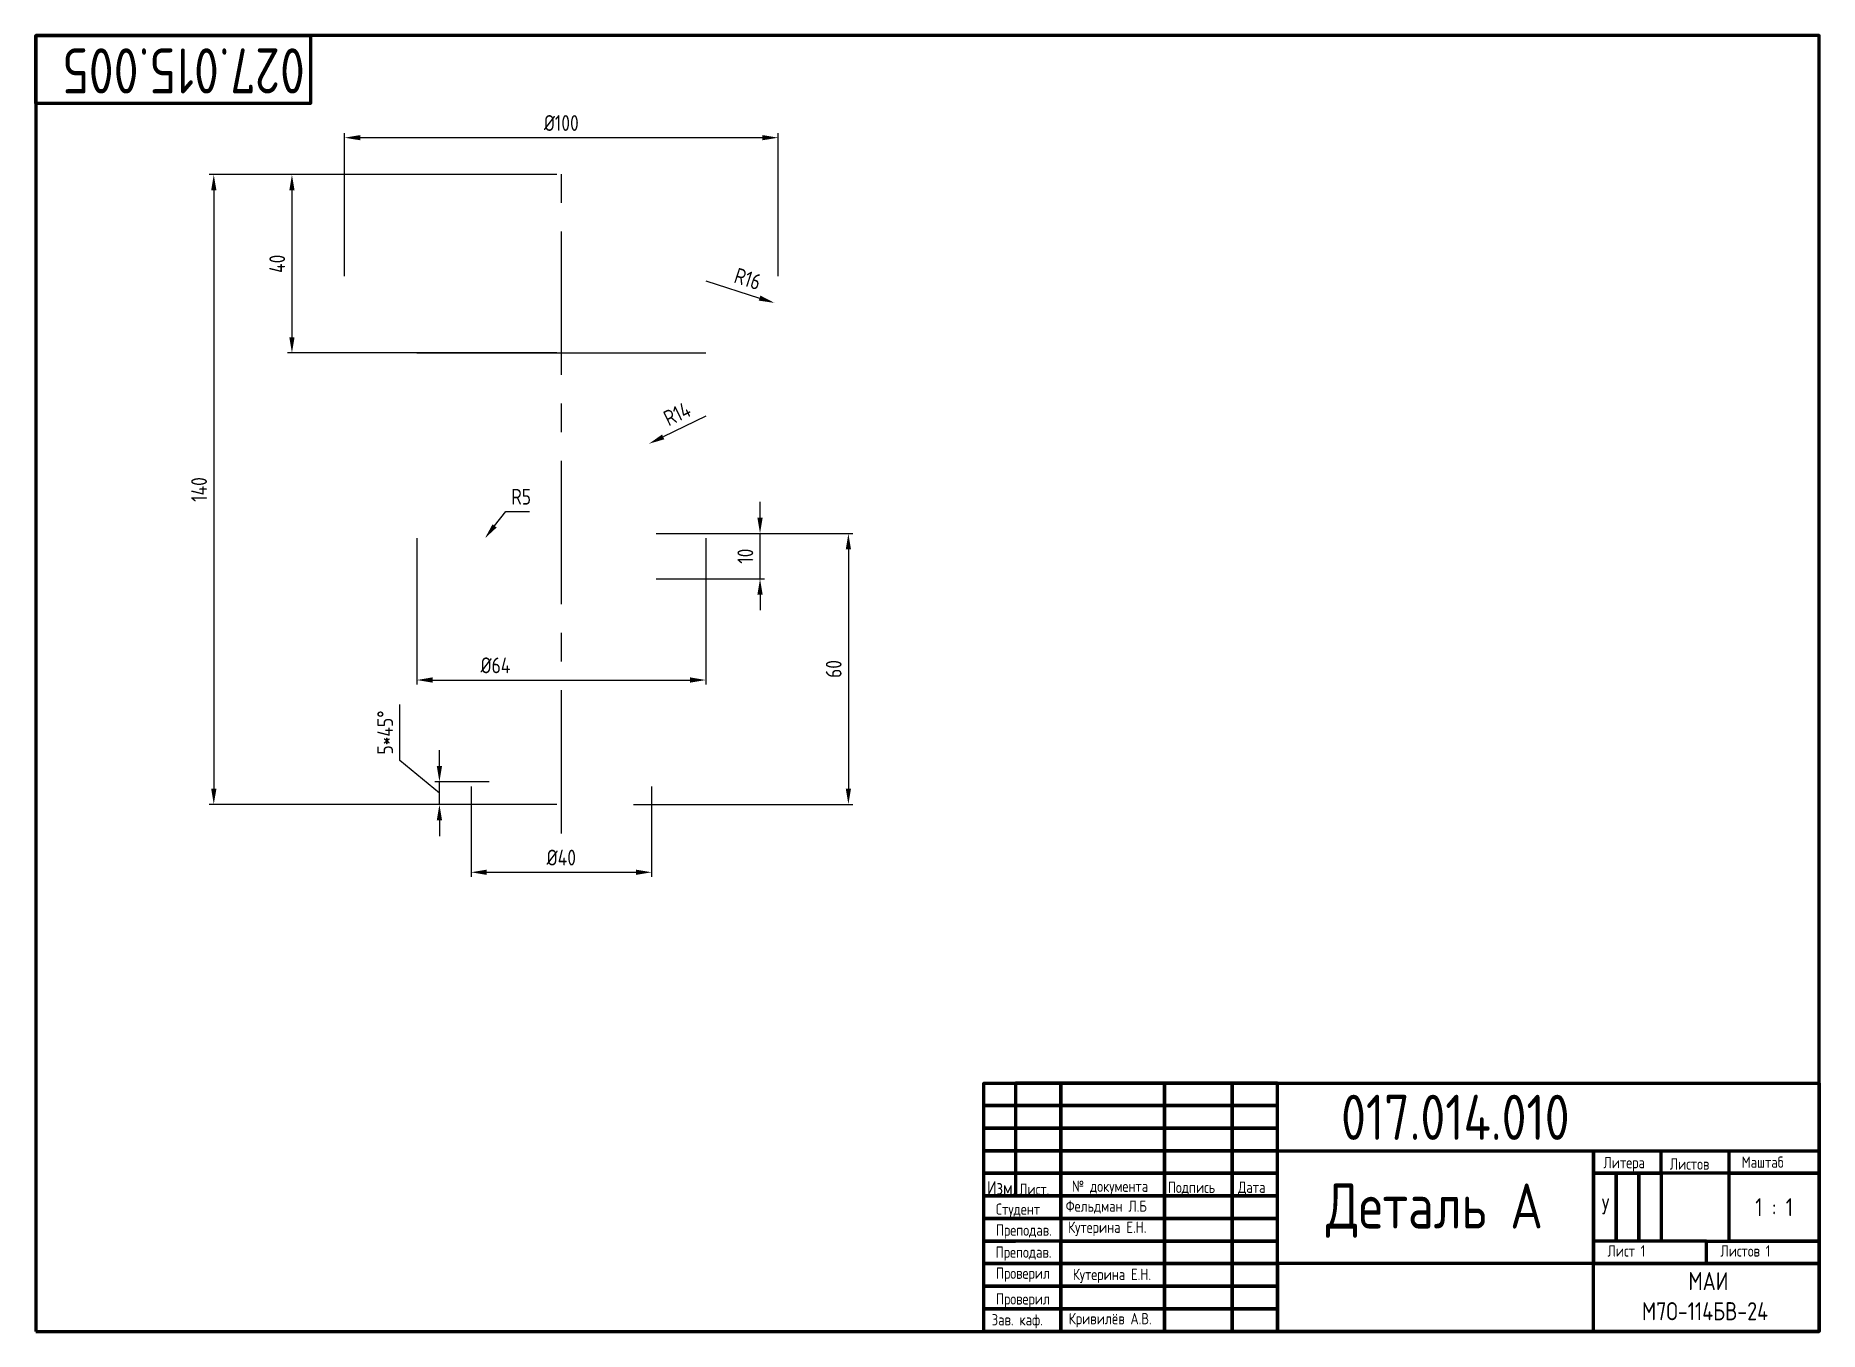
# Paper-space layout 'Деталь А' of a CAD drawing. Header units: millimetres. Extents: x 20 to 415, y 5 to 292.
import ezdxf

# ---------------------------------------------------------------- set-up
doc = ezdxf.new("R2010")
doc.units = ezdxf.units.MM
doc.linetypes.add('CENTER', pattern=[50.8, 31.75, -6.35, 6.35, -6.35])
for name, color, linetype, lineweight in [('AM_5', 3, 'Continuous', 25), ('Оси', 1, 'CENTER', 30), ('Основной', 5, 'Continuous', 70), ('Текст', 3, 'Continuous', 20)]:
    doc.layers.add(name, color=color, linetype=linetype, lineweight=lineweight)
doc.styles.get("Standard").update_dxf_attribs({"font": 'arial.ttf'})
doc.styles.add('ГОСТ', font='GOST_A.TTF')
doc.dimstyles.new('AM_ISO$0', dxfattribs={"dimtxt": 3.5005, "dimasz": 3.5, "dimexe": 1, "dimexo": 1, "dimgap": 1.5, "dimtad": 1, "dimdsep": 46, "dimtxsty": 'ГОСТ', "dimcen": 0, "dimclrd": 256, "dimclre": 256, "dimclrt": 256, "dimadec": 0, "dimazin": 2, "dimtp": 0.1, "dimtm": 0.1, "dimtfac": 0.71, "dimtmove": 0, "dimatfit": 3, "dimfxl": 1, "dimlwd": -1, "dimlwe": -1, "dimarcsym": 1})
doc.dimstyles.new('AM_ISO$4', dxfattribs={"dimtxt": 3.5, "dimasz": 3.5, "dimexe": 1, "dimexo": 1, "dimgap": 1.5, "dimtad": 1, "dimtoh": 1, "dimdsep": 46, "dimtxsty": 'Standard', "dimcen": 0, "dimclrd": 256, "dimclre": 256, "dimclrt": 2, "dimadec": 0, "dimazin": 2, "dimtp": 0.1, "dimtm": 0.1, "dimtfac": 0.71, "dimtdec": 3, "dimtofl": 0, "dimtmove": 0, "dimatfit": 0, "dimfxl": 1, "dimlwd": -1, "dimlwe": -1, "dimarcsym": 1})

# ---------------------------------------------------------------- blocks, each defined once
blk = doc.blocks.new('*D9')
at = {"layer": 'AM_5', "linetype": 'ByBlock', "transparency": 16777216}
for p, q in [((116.41, 125.71), (116.41, 105.69)), ((156.41, 125.71), (156.41, 105.69)), ((119.91, 106.69), (152.91, 106.69))]:
    blk.add_line(p, q, dxfattribs=at)
at = {"layer": 'AM_5', "transparency": 16777216}
for points in [[(119.91, 107.27), (119.91, 106.1), (116.41, 106.69)], [(152.91, 107.27), (152.91, 106.1), (156.41, 106.69)]]:
    blk.add_solid(points, dxfattribs=at)
at = {"layer": 'Defpoints', "color": 0, "transparency": 16777216}
for p in [(116.41, 126.71), (156.41, 126.71), (156.41, 106.69)]:
    blk.add_point(p, dxfattribs=at)
at = {"layer": 'AM_5', "transparency": 16777216, "insert": (136.41, 109.94), "char_height": 3.501, "attachment_point": 5, "style": 'ГОСТ'}
blk.add_mtext('%%C40', dxfattribs=at)
blk = doc.blocks.new('*D10')
at = {"layer": 'AM_5', "linetype": 'ByBlock', "transparency": 16777216}
for p, q in [((169.41, 181.71), (200.98, 181.71)), ((199.98, 178.21), (199.98, 125.21)), ((152.41, 121.71), (200.98, 121.71))]:
    blk.add_line(p, q, dxfattribs=at)
at = {"layer": 'AM_5', "transparency": 16777216}
for points in [[(199.4, 178.21), (200.56, 178.21), (199.98, 181.71)], [(199.4, 125.21), (200.56, 125.21), (199.98, 121.71)]]:
    blk.add_solid(points, dxfattribs=at)
at = {"layer": 'Defpoints', "color": 0, "transparency": 16777216}
for p in [(168.41, 181.71), (151.41, 121.71), (199.98, 121.71)]:
    blk.add_point(p, dxfattribs=at)
at = {"layer": 'AM_5', "transparency": 16777216, "insert": (196.73, 151.71), "char_height": 3.501, "attachment_point": 5, "rotation": 90, "style": 'ГОСТ'}
blk.add_mtext('60', dxfattribs=at)
blk = doc.blocks.new('*D11')
at = {"layer": 'AM_5', "linetype": 'ByBlock', "transparency": 16777216}
for p, q in [((180.41, 185.21), (180.41, 188.71)), ((157.41, 181.71), (181.41, 181.71)), ((180.41, 171.71), (180.41, 181.71)), ((157.41, 171.71), (181.41, 171.71)), ((180.41, 168.21), (180.41, 164.71))]:
    blk.add_line(p, q, dxfattribs=at)
at = {"layer": 'AM_5', "transparency": 16777216}
for points in [[(179.83, 185.21), (180.99, 185.21), (180.41, 181.71)], [(179.83, 168.21), (180.99, 168.21), (180.41, 171.71)]]:
    blk.add_solid(points, dxfattribs=at)
at = {"layer": 'Defpoints', "color": 0, "transparency": 16777216}
for p in [(156.41, 181.71), (180.41, 181.71), (156.41, 171.71)]:
    blk.add_point(p, dxfattribs=at)
at = {"layer": 'AM_5', "transparency": 16777216, "insert": (177.16, 176.71), "char_height": 3.501, "attachment_point": 5, "rotation": 90, "style": 'ГОСТ'}
blk.add_mtext('10', dxfattribs=at)
blk = doc.blocks.new('*D12')
at = {"layer": 'AM_5', "linetype": 'ByBlock', "transparency": 16777216}
for p, q in [((104.41, 180.71), (104.41, 148.27)), ((168.41, 180.71), (168.41, 148.27)), ((107.91, 149.27), (164.91, 149.27))]:
    blk.add_line(p, q, dxfattribs=at)
at = {"layer": 'AM_5', "transparency": 16777216}
for points in [[(107.91, 149.86), (107.91, 148.69), (104.41, 149.27)], [(164.91, 149.86), (164.91, 148.69), (168.41, 149.27)]]:
    blk.add_solid(points, dxfattribs=at)
at = {"layer": 'Defpoints', "color": 0, "transparency": 16777216}
for p in [(104.41, 181.71), (168.41, 181.71), (168.41, 149.27)]:
    blk.add_point(p, dxfattribs=at)
at = {"layer": 'AM_5', "transparency": 16777216, "insert": (121.83, 152.52), "char_height": 3.501, "attachment_point": 5, "style": 'ГОСТ'}
blk.add_mtext('%%C64', dxfattribs=at)
blk = doc.blocks.new('*D13')
at = {"layer": 'AM_5', "linetype": 'ByBlock', "transparency": 16777216}
for p, q in [((88.41, 238.71), (88.41, 270.4)), ((180.91, 269.4), (91.91, 269.4)), ((184.41, 238.71), (184.41, 270.4))]:
    blk.add_line(p, q, dxfattribs=at)
at = {"layer": 'AM_5', "transparency": 16777216}
for points in [[(91.91, 269.98), (91.91, 268.82), (88.41, 269.4)], [(180.91, 269.98), (180.91, 268.82), (184.41, 269.4)]]:
    blk.add_solid(points, dxfattribs=at)
at = {"layer": 'Defpoints', "color": 0, "transparency": 16777216}
for p in [(88.41, 269.4), (88.41, 237.71), (184.41, 237.71)]:
    blk.add_point(p, dxfattribs=at)
at = {"layer": 'AM_5', "transparency": 16777216, "insert": (136.41, 272.65), "char_height": 3.501, "attachment_point": 5, "style": 'ГОСТ'}
blk.add_mtext('%%C100', dxfattribs=at)
blk = doc.blocks.new('*D14')
at = {"layer": 'AM_5', "linetype": 'ByBlock', "transparency": 16777216}
for p, q in [((135.41, 261.23), (75.75, 261.23)), ((76.75, 257.73), (76.75, 225.21)), ((135.41, 221.71), (75.75, 221.71))]:
    blk.add_line(p, q, dxfattribs=at)
at = {"layer": 'AM_5', "transparency": 16777216}
for points in [[(76.17, 257.73), (77.33, 257.73), (76.75, 261.23)], [(76.17, 225.21), (77.33, 225.21), (76.75, 221.71)]]:
    blk.add_solid(points, dxfattribs=at)
at = {"layer": 'Defpoints', "color": 0, "transparency": 16777216}
for p in [(136.41, 261.23), (76.75, 221.71), (136.41, 221.71)]:
    blk.add_point(p, dxfattribs=at)
at = {"layer": 'AM_5', "transparency": 16777216, "insert": (73.5, 241.47), "char_height": 3.501, "attachment_point": 5, "rotation": 90, "style": 'ГОСТ'}
blk.add_mtext('40', dxfattribs=at)
blk = doc.blocks.new('*D15')
at = {"layer": 'AM_5', "linetype": 'ByBlock', "transparency": 16777216}
for p, q in [((135.41, 261.23), (58.44, 261.23)), ((59.44, 257.73), (59.44, 125.21)), ((135.41, 121.71), (58.44, 121.71))]:
    blk.add_line(p, q, dxfattribs=at)
at = {"layer": 'AM_5', "transparency": 16777216}
for points in [[(58.86, 257.73), (60.03, 257.73), (59.44, 261.23)], [(58.86, 125.21), (60.03, 125.21), (59.44, 121.71)]]:
    blk.add_solid(points, dxfattribs=at)
at = {"layer": 'Defpoints', "color": 0, "transparency": 16777216}
for p in [(136.41, 261.23), (59.44, 121.71), (136.41, 121.71)]:
    blk.add_point(p, dxfattribs=at)
at = {"layer": 'AM_5', "transparency": 16777216, "insert": (56.19, 191.47), "char_height": 3.501, "attachment_point": 5, "rotation": 90, "style": 'ГОСТ'}
blk.add_mtext('140', dxfattribs=at)
blk = doc.blocks.new('*D16')
at = {"layer": 'AM_5', "linetype": 'ByBlock', "transparency": 16777216}
for p, q in [((100.65, 131.44), (100.65, 143.84)), ((109.41, 124.21), (100.65, 131.44)), ((109.41, 130.21), (109.41, 133.71)), ((120.41, 126.71), (108.41, 126.71)), ((109.41, 121.71), (109.41, 126.71)), ((109.41, 121.71), (109.41, 126.71)), ((120.41, 121.71), (108.41, 121.71)), ((109.41, 118.21), (109.41, 114.71))]:
    blk.add_line(p, q, dxfattribs=at)
at = {"layer": 'AM_5', "transparency": 16777216}
for points in [[(108.83, 130.21), (109.99, 130.21), (109.41, 126.71)], [(108.83, 118.21), (109.99, 118.21), (109.41, 121.71)]]:
    blk.add_solid(points, dxfattribs=at)
at = {"layer": 'Defpoints', "color": 0, "transparency": 16777216}
for p in [(109.41, 126.71), (121.41, 126.71), (121.41, 121.71)]:
    blk.add_point(p, dxfattribs=at)
at = {"layer": 'AM_5', "transparency": 16777216, "insert": (97.39, 137.64), "char_height": 3.501, "attachment_point": 5, "rotation": 90, "style": 'ГОСТ'}
blk.add_mtext('5*45°', dxfattribs=at)
blk = doc.blocks.new('*D17')
at = {"layer": 'AM_5', "linetype": 'ByBlock', "transparency": 16777216}
for p, q in [((121.63, 183.42), (124.13, 186.62)), ((124.13, 186.62), (129.38, 186.62))]:
    blk.add_line(p, q, dxfattribs=at)
at = {"layer": 'AM_5', "transparency": 16777216}
blk.add_solid([(121.17, 183.77), (122.09, 183.06), (119.48, 180.65)], dxfattribs=at)
at = {"layer": 'Defpoints', "color": 0, "transparency": 16777216}
for p in [(119.48, 180.65), (116.41, 176.71)]:
    blk.add_point(p, dxfattribs=at)
at = {"layer": 'AM_5', "transparency": 16777216, "insert": (127.51, 189.87), "char_height": 3.5, "attachment_point": 5, "style": 'ГОСТ'}
blk.add_mtext('R5', dxfattribs=at)
blk = doc.blocks.new('*D18')
at = {"layer": 'AM_5', "linetype": 'ByBlock', "transparency": 16777216}
blk.add_line((168.41, 207.71), (158.96, 203.13), dxfattribs=at)
at = {"layer": 'AM_5', "transparency": 16777216}
blk.add_solid([(158.71, 203.65), (159.22, 202.6), (155.81, 201.6)], dxfattribs=at)
at = {"layer": 'Defpoints', "color": 0, "transparency": 16777216}
for p in [(168.41, 207.71), (155.81, 201.6)]:
    blk.add_point(p, dxfattribs=at)
at = {"layer": 'AM_5', "transparency": 16777216, "insert": (162.06, 208.24), "char_height": 3.5, "attachment_point": 5, "rotation": 25.8684, "style": 'ГОСТ'}
blk.add_mtext('R14', dxfattribs=at)
blk = doc.blocks.new('*D19')
at = {"layer": 'AM_5', "linetype": 'ByBlock', "transparency": 16777216}
blk.add_line((168.41, 237.71), (180.31, 233.87), dxfattribs=at)
at = {"layer": 'AM_5', "transparency": 16777216}
blk.add_solid([(180.49, 234.43), (180.13, 233.32), (183.64, 232.8)], dxfattribs=at)
at = {"layer": 'Defpoints', "color": 0, "transparency": 16777216}
for p in [(168.41, 237.71), (183.64, 232.8)]:
    blk.add_point(p, dxfattribs=at)
at = {"layer": 'AM_5', "transparency": 16777216, "insert": (177.7, 238.13), "char_height": 3.5, "attachment_point": 5, "rotation": 342.1329, "style": 'ГОСТ'}
blk.add_mtext('R16', dxfattribs=at)

psp = doc.layouts.new('Деталь А')

# ---------------------------------------------------------------- linework, layer by layer
psp.add_line((104.411, 221.709), (168.411, 221.709))
at = {"layer": 'Оси'}
psp.add_line((136.411, 115.24), (136.411, 265.399), dxfattribs=at)
at = {"layer": 'Основной'}
for p, q in [((380, 40), (380, 45)), ((395, 25), (395, 45))]:
    psp.add_line(p, q, dxfattribs=at)
for points in [[(20, 292), (80.841, 292), (80.841, 276.969), (20, 276.969)], [(20, 5), (415, 5), (415, 292), (20, 292)], [(415, 5), (230, 5), (230, 60), (415, 60)], [(230, 60), (237, 60), (237, 55), (230, 55)], [(237, 55), (247, 55), (247, 60), (237, 60)], [(247, 55), (270, 55), (270, 60), (247, 60)], [(270, 55), (285, 55), (285, 60), (270, 60)], [(285, 55), (295, 55), (295, 60), (285, 60)], [(230, 55), (237, 55), (237, 50), (230, 50)], [(237, 50), (247, 50), (247, 55), (237, 55)], [(247, 50), (270, 50), (270, 55), (247, 55)], [(270, 50), (285, 50), (285, 55), (270, 55)], [(285, 50), (295, 50), (295, 55), (285, 55)], [(230, 50), (237, 50), (237, 45), (230, 45)], [(237, 45), (247, 45), (247, 50), (237, 50)], [(247, 45), (270, 45), (270, 50), (247, 50)], [(270, 45), (285, 45), (285, 50), (270, 50)], [(285, 45), (295, 45), (295, 50), (285, 50)], [(230, 45), (237, 45), (237, 40), (230, 40)], [(237, 40), (247, 40), (247, 45), (237, 45)], [(247, 40), (270, 40), (270, 45), (247, 45)], [(270, 40), (285, 40), (285, 45), (270, 45)], [(285, 40), (295, 40), (295, 45), (285, 45)], [(365, 20), (295, 20), (295, 45), (365, 45)], [(415, 20), (365, 20), (365, 45), (415, 45)], [(365, 45), (415, 45), (415, 40), (365, 40)], [(230, 40), (237, 40), (237, 35), (230, 35)], [(237, 35), (247, 35), (247, 40), (237, 40)], [(247, 35), (270, 35), (270, 40), (247, 40)], [(270, 35), (285, 35), (285, 40), (270, 40)], [(285, 35), (295, 35), (295, 40), (285, 40)], [(365, 40), (370, 40), (370, 25), (365, 25)], [(370, 40), (375, 40), (375, 25), (370, 25)], [(375, 40), (380, 40), (380, 25), (375, 25)], [(415, 25), (395, 25), (395, 40), (415, 40)], [(247, 30), (270, 30), (270, 35), (247, 35)], [(270, 30), (285, 30), (285, 35), (270, 35)], [(285, 30), (295, 30), (295, 35), (285, 35)], [(247, 25), (270, 25), (270, 30), (247, 30)], [(270, 25), (285, 25), (285, 30), (270, 30)], [(285, 25), (295, 25), (295, 30), (285, 30)], [(247, 20), (270, 20), (270, 25), (247, 25)], [(270, 20), (285, 20), (285, 25), (270, 25)], [(285, 20), (295, 20), (295, 25), (285, 25)], [(365, 20), (390, 20), (390, 25), (365, 25)], [(390, 25), (415, 25), (415, 20), (390, 20)], [(247, 15), (270, 15), (270, 20), (247, 20)], [(270, 15), (285, 15), (285, 20), (270, 20)], [(285, 15), (295, 15), (295, 20), (285, 20)], [(295, 5), (365, 5), (365, 20), (295, 20)], [(365, 20), (415, 20), (415, 5), (365, 5)], [(247, 10), (270, 10), (270, 15), (247, 15)], [(270, 10), (285, 10), (285, 15), (270, 15)], [(285, 10), (295, 10), (295, 15), (285, 15)], [(247, 5), (270, 5), (270, 10), (247, 10)], [(270, 5), (285, 5), (285, 10), (270, 10)], [(285, 5), (295, 5), (295, 10), (285, 10)]]:
    psp.add_lwpolyline(points, close=True, dxfattribs=at)
for points in [[(237, 30), (230, 30), (230, 35), (237, 35)], [(237, 30), (247, 30), (247, 35), (237, 35)], [(237, 25), (230, 25), (230, 30), (237, 30)], [(247, 30), (237, 30)], [(237, 20), (230, 20), (230, 25), (237, 25)], [(237, 20), (247, 20), (247, 25), (237, 25)], [(237, 15), (230, 15), (230, 20), (237, 20)], [(237, 15), (247, 15), (247, 20), (237, 20)], [(237, 10), (230, 10), (230, 15), (237, 15)], [(237, 10), (247, 10), (247, 15), (237, 15)], [(237, 5), (230, 5), (230, 10), (237, 10)], [(237, 5), (247, 5), (247, 10), (237, 10)]]:
    psp.add_lwpolyline(points, dxfattribs=at)

# ---------------------------------------------------------------- texts
at = {"layer": 'Текст', "color": 0, "insert": (79.623, 279.196), "char_height": 10, "attachment_point": 1, "rotation": 180}
psp.add_mtext_dynamic_manual_height_columns('{\\fGOST type A|b0|i0|c204|p34;027.015.005}', width=120, gutter_width=12.5, heights=[0], dxfattribs=at)
at = {"layer": 'Текст', "color": 0, "style": 'ГОСТ'}
for s, width, heights, insert, char_height, attachment_point in [('017.014.010', 22.31239, [0], (309.083, 57.406), 10, 1), ('Литера', 15, [0], (367.181, 43.622), 2.5, 1), ('Маштаб', 30, [0], (397.812, 43.721), 2.5, 1), ('Листов', 15, [0], (381.885, 43.314), 2.5, 1), ('Изм.', 4.24529, [0], (230.679, 38.282), 3, 1), ('№ документа', 22.31239, [0], (249.475, 38.392), 2.5, 1), ('Студент', 17, [0], (232.648, 33.315), 2.5, 1), ('Фельдман Л.Б', 22.28536, [0], (248.099, 33.98), 2.5, 1), ('1 : 1', 20, [0], (405, 32.5), 4, 5), ('Преподав.', 17, [0], (232.645, 28.678), 2.5, 1), ('Кутерина Е.Н.', 23, [3.129], (248.641, 29.297), 2.5, 1), ('Преподав.', 17, [0], (232.587, 23.797), 2.5, 1), ('Лист 1', 25, [0], (368.104, 24.051), 2.5, 1), ('Листов 1', 25, [0], (393.104, 24.051), 2.5, 1), ('Проверил', 14.34686, [0], (232.653, 19.128), 2.5, 1), ('Кутерина Е.Н.', 23, [3.129], (249.671, 18.865), 2.5, 1), ('\\pi20.99571;МАИ\\P\\pi10.70264;М7О-114БВ-24', 50, [0], (365, 18.128), 4, 1), ('Проверил', 14.34686, [0], (232.653, 13.432), 2.5, 1), ('Зав. каф.', 13.02451, [7.58], (231.728, 8.819), 2.5, 1), ('Кривилёв А.В.', 23, [3.129], (248.784, 9.058), 2.5, 1)]:
    psp.add_mtext_dynamic_manual_height_columns(s, width=width, gutter_width=12.5, heights=heights, dxfattribs=dict(at, insert=insert, char_height=char_height, attachment_point=attachment_point))
at = {"layer": 'Текст', "color": 0, "insert": (237.81, 37.74), "char_height": 2.5, "width": 6.25625, "attachment_point": 1, "style": 'ГОСТ'}
psp.add_mtext('Лист.', dxfattribs=at)
at = {"layer": 'Текст', "color": 0, "char_height": 2.5, "attachment_point": 1, "style": 'ГОСТ'}
for s, insert in [('Подпись', (270.727, 38.15)), ('Дата', (286.289, 38.165))]:
    psp.add_mtext(s, dxfattribs=dict(at, insert=insert))
at = {"layer": 'Текст', "color": 0, "attachment_point": 1}
for s, width, insert, char_height in [('{\\fGOST type A|b0|i0|c204|p34;Деталь А}', 66.15116, (305.749, 37.776), 10), ('{\\fGOST type A|b0|i0|c204|p34;У}', 63.36792, (366.807, 34.434), 3.5)]:
    psp.add_mtext_dynamic_manual_height_columns(s, width=width, gutter_width=12.5, heights=[0], dxfattribs=dict(at, insert=insert, char_height=char_height))

# ---------------------------------------------------------------- dimensions: what is measured, and where the dimension line sits
at = {"layer": 'AM_5'}
dim = psp.add_linear_dim(base=(88.411, 269.399), p1=(184.411, 237.709), p2=(88.411, 237.709), text='%%C100', dimstyle='AM_ISO$0', override={"dimlfac": -1, "dimpost": ''}, dxfattribs=at)
dim.commit()
dim.dimension.update_dxf_attribs({"geometry": '*D13', "text_midpoint": (136.411, 272.652)})
for p1, p2, distance, text, picture, middle in [((136.411, 261.23), (136.411, 121.709), -76.967, '140', '*D15', (56.191, 191.469)), ((116.411, 126.709), (156.411, 126.709), -20.024, '%%C<>', '*D9', (136.411, 109.937))]:
    dim = psp.add_aligned_dim(p1=p1, p2=p2, distance=distance, text=text, dimstyle='AM_ISO$0', override={"dimlfac": -1, "dimpost": ''}, dxfattribs=at)
    dim.commit()
    dim.dimension.update_dxf_attribs({"geometry": picture, "text_midpoint": middle})
dim = psp.add_linear_dim(base=(76.751, 221.709), p1=(136.411, 261.23), p2=(136.411, 221.709), angle=90, text='40', dimstyle='AM_ISO$0', override={"dimlfac": -1, "dimpost": ''}, dxfattribs=at)
dim.commit()
dim.dimension.update_dxf_attribs({"geometry": '*D14', "text_midpoint": (73.499, 241.469)})
for center, mpoint, override, picture, middle in [((168.411, 237.709), (183.64, 232.8), {"dimlfac": -1, "dimtxsty": 'ГОСТ', "dimclrt": 256}, '*D19', (176.703, 235.036)), ((168.411, 207.709), (155.814, 201.601), {"dimlfac": -1, "dimpost": '', "dimtxsty": 'ГОСТ', "dimclrt": 256}, '*D18', (163.477, 205.317)), ((116.411, 176.709), (119.483, 180.654), {"dimlfac": -1, "dimpost": '', "dimtxsty": 'ГОСТ', "dimclrt": 256}, '*D17', (127.508, 186.623))]:
    dim = psp.add_radius_dim(center=center, mpoint=mpoint, dimstyle='AM_ISO$4', override=override, dxfattribs=at)
    dim.commit()
    dim.dimension.update_dxf_attribs({"geometry": picture, "text_midpoint": middle, "dimtype": 164})
for base, p1, p2, override, picture, middle in [((180.411, 181.709), (156.411, 171.709), (156.411, 181.709), {"dimlfac": -1}, '*D11', (177.159, 176.709)), ((199.98, 121.709), (168.411, 181.709), (151.411, 121.709), {"dimlfac": -1, "dimpost": ''}, '*D10', (196.729, 151.709))]:
    dim = psp.add_linear_dim(base=base, p1=p1, p2=p2, angle=90, dimstyle='AM_ISO$0', override=override, dxfattribs=at)
    dim.commit()
    dim.dimension.update_dxf_attribs({"geometry": picture, "text_midpoint": middle})
for base, p1, p2, angle, text, override, picture, middle in [((168.411, 149.273), (104.411, 181.709), (168.411, 181.709), 0, '%%C<>', {"dimlfac": -1}, '*D12', (121.831, 149.273)), ((109.411, 126.709), (121.411, 121.709), (121.411, 126.709), 90, '<>*45°', {"dimlfac": -1, "dimtmove": 1}, '*D16', (100.645, 132.937))]:
    dim = psp.add_linear_dim(base=base, p1=p1, p2=p2, angle=angle, text=text, dimstyle='AM_ISO$0', override=override, dxfattribs=at)
    dim.commit()
    dim.dimension.update_dxf_attribs({"geometry": picture, "text_midpoint": middle, "dimtype": 160})

doc.saveas('drawing.dxf')
